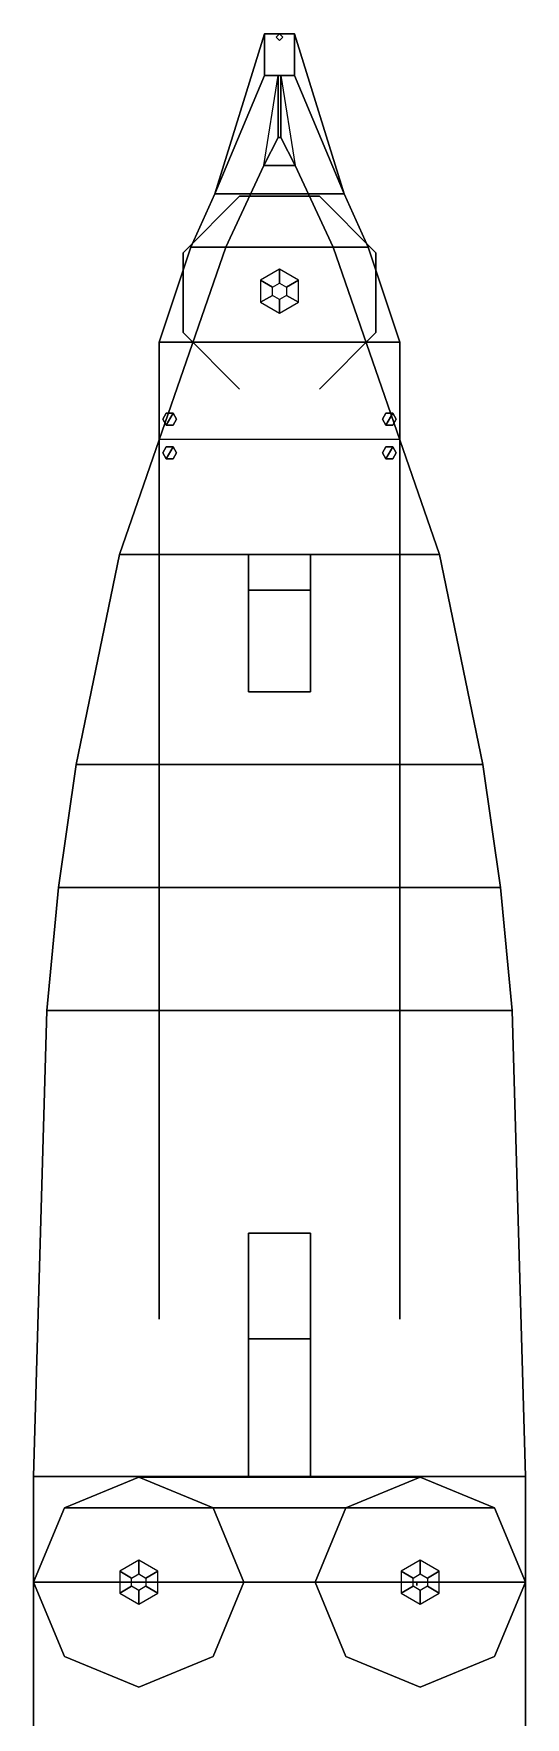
# Model space of a CAD drawing. Extents: x -3.6 to 3.6, y -24.4 to 24.4.
# Drawn here: x -3.58 to 3.58, y -0.13 to 24.38 of the extents above; entities that cross this region are included whole.
import ezdxf

# ---------------------------------------------------------------- set-up
doc = ezdxf.new("R2010")
doc.units = 0
doc.layers.get('0').update_dxf_attribs({"linetype": 'CONTINUOUS'})

msp = doc.modelspace()

# ---------------------------------------------------------------- linework, layer by layer
for points in [[(-0.22, 24.38, 4.03), (-0.94, 22.05, 4.03), (0.94, 22.05, 4.03), (0.22, 24.38, 4.03)], [(-0.22, 23.77, 1.68), (-0.94, 22.05, 1.68), (-0.94, 22.05, 4.03), (-0.22, 24.38, 4.03)], [(0.22, 23.77, 1.68), (-0.22, 23.77, 1.68), (-0.22, 24.38, 4.03), (0.22, 24.38, 4.03)], [(0, 24.38, 4.03), (-0.05, 24.33, 4.03), (-0.05, 24.33, 5.96), (0, 24.38, 5.96)], [(0, 24.38, 5.96), (-0.05, 24.33, 5.96), (0, 24.28, 5.96), (0.05, 24.33, 5.96)], [(-0.05, 24.33, 4.03), (0, 24.28, 4.03), (0, 24.28, 5.96), (-0.05, 24.33, 5.96)], [(0.05, 24.33, 4.03), (0, 24.38, 4.03), (0, 24.38, 5.96), (0.05, 24.33, 5.96)], [(0, 24.28, 4.03), (0.05, 24.33, 4.03), (0.05, 24.33, 5.96), (0, 24.28, 5.96)], [(0.22, 24.38, 4.03), (0.94, 22.05, 4.03), (0.94, 22.05, 1.68), (0.22, 23.77, 1.68)], [(0.94, 22.05, 1.68), (-0.94, 22.05, 1.68), (-0.22, 23.77, 1.68), (0.22, 23.77, 1.68)], [(-0.02, 22.87, -1.68), (-0.23, 22.46, -1.9), (-0.23, 22.46, 1.68), (-0.02, 23.77, 1.68)], [(0.02, 22.87, -1.68), (-0.02, 22.87, -1.68), (-0.02, 23.77, 1.68), (0.02, 23.77, 1.68)], [(0.02, 23.77, 1.68), (0.23, 22.46, 1.68), (0.23, 22.46, -1.9), (0.02, 22.87, -1.68)], [(0.23, 22.46, -1.9), (-0.23, 22.46, -1.9), (-0.02, 22.87, -1.68), (0.02, 22.87, -1.68)], [(0.78, 21.27, -1.9), (-0.78, 21.27, -1.9), (-0.23, 22.46, -1.9), (0.23, 22.46, -1.9)], [(-0.23, 22.46, -1.9), (-0.78, 21.27, -1.9), (-0.78, 21.27, 1.68), (-0.23, 22.46, 1.68)], [(0.23, 22.46, 1.68), (0.78, 21.27, 1.68), (0.78, 21.27, -1.9), (0.23, 22.46, -1.9)], [(-0.582, 22.014, 4.03), (-1.404, 21.192, 4.03), (-1.404, 21.192, 4.98), (-0.582, 22.014, 4.98)], [(-1.404, 21.192, 4.03), (-0.582, 22.014, 4.03), (-0.582, 22.014, 4.98), (-1.404, 21.192, 4.98)], [(1.29, 21.27, 1.68), (-1.29, 21.27, 1.68), (-0.94, 22.05, 1.68), (0.94, 22.05, 1.68)], [(-0.94, 22.05, 4.03), (-1.29, 21.27, 4.03), (1.29, 21.27, 4.03), (0.94, 22.05, 4.03)], [(-0.94, 22.05, 1.68), (-1.29, 21.27, 1.68), (-1.29, 21.27, 4.03), (-0.94, 22.05, 4.03)], [(0.582, 22.014, 4.03), (-0.582, 22.014, 4.03), (-0.582, 22.014, 4.98), (0.582, 22.014, 4.98)], [(-0.582, 22.014, 4.03), (0.582, 22.014, 4.03), (0.582, 22.014, 4.98), (-0.582, 22.014, 4.98)], [(1.404, 21.192, 4.03), (0.582, 22.014, 4.03), (0.582, 22.014, 4.98), (1.404, 21.192, 4.98)], [(0.582, 22.014, 4.03), (1.404, 21.192, 4.03), (1.404, 21.192, 4.98), (0.582, 22.014, 4.98)], [(0.94, 22.05, 4.03), (1.29, 21.27, 4.03), (1.29, 21.27, 1.68), (0.94, 22.05, 1.68)], [(2.33, 16.8, -1.9), (-2.33, 16.8, -1.9), (-0.78, 21.27, -1.9), (0.78, 21.27, -1.9)], [(-0.78, 21.27, -1.9), (-2.33, 16.8, -1.9), (-2.33, 16.8, 1.68), (-0.78, 21.27, 1.68)], [(1.75, 19.89, 1.68), (-1.75, 19.89, 1.68), (-1.29, 21.27, 1.68), (1.29, 21.27, 1.68)], [(-1.29, 21.27, 4.03), (-1.75, 19.89, 4.03), (1.75, 19.89, 4.03), (1.29, 21.27, 4.03)], [(-1.29, 21.27, 1.68), (-1.75, 19.89, 1.68), (-1.75, 19.89, 4.03), (-1.29, 21.27, 4.03)], [(-1.404, 21.192, 4.03), (-1.404, 20.028, 4.03), (-1.404, 20.028, 4.98), (-1.404, 21.192, 4.98)], [(-1.404, 20.028, 4.03), (-1.404, 21.192, 4.03), (-1.404, 21.192, 4.98), (-1.404, 20.028, 4.98)], [(0.78, 21.27, 1.68), (2.33, 16.8, 1.68), (2.33, 16.8, -1.9), (0.78, 21.27, -1.9)], [(1.29, 21.27, 4.03), (1.75, 19.89, 4.03), (1.75, 19.89, 1.68), (1.29, 21.27, 1.68)], [(1.404, 20.028, 4.03), (1.404, 21.192, 4.03), (1.404, 21.192, 4.98), (1.404, 20.028, 4.98)], [(1.404, 21.192, 4.03), (1.404, 20.028, 4.03), (1.404, 20.028, 4.98), (1.404, 21.192, 4.98)], [(-0.104, 20.69, 5.27), (0, 20.75, 5.27), (0, 20.95, 4.03), (-0.277, 20.79, 4.03)], [(0, 20.75, 5.27), (0.104, 20.69, 5.27), (0.277, 20.79, 4.03), (0, 20.95, 4.03)], [(-0.104, 20.57, 5.27), (-0.104, 20.69, 5.27), (-0.277, 20.79, 4.03), (-0.277, 20.47, 4.03)], [(0.104, 20.69, 5.27), (0.104, 20.57, 5.27), (0.277, 20.47, 4.03), (0.277, 20.79, 4.03)], [(0, 20.51, 5.27), (-0.104, 20.57, 5.27), (-0.277, 20.47, 4.03), (0, 20.31, 4.03)], [(0.104, 20.57, 5.27), (0, 20.51, 5.27), (0, 20.31, 4.03), (0.277, 20.47, 4.03)], [(-1.75, 19.89, 4.03), (-1.75, 16.8, 4.03), (1.75, 16.8, 4.03), (1.75, 19.89, 4.03)], [(-1.75, 19.89, 1.68), (-1.75, 16.8, 1.68), (-1.75, 16.8, 4.03), (-1.75, 19.89, 4.03)], [(-1.404, 20.028, 4.03), (-0.582, 19.206, 4.03), (-0.582, 19.206, 4.98), (-1.404, 20.028, 4.98)], [(-0.582, 19.206, 4.03), (-1.404, 20.028, 4.03), (-1.404, 20.028, 4.98), (-0.582, 19.206, 4.98)], [(0.582, 19.206, 4.03), (1.404, 20.028, 4.03), (1.404, 20.028, 4.98), (0.582, 19.206, 4.98)], [(1.404, 20.028, 4.03), (0.582, 19.206, 4.03), (0.582, 19.206, 4.98), (1.404, 20.028, 4.98)], [(1.75, 19.89, 4.03), (1.75, 16.8, 4.03), (1.75, 16.8, 1.68), (1.75, 19.89, 1.68)], [(-1.65, 18.857, 4.03), (-1.7, 18.77, 4.03), (-1.7, 18.77, 4.46), (-1.65, 18.857, 4.46)], [(-1.65, 18.857, 4.46), (-1.7, 18.77, 4.46), (-1.65, 18.683, 4.46), (-1.55, 18.857, 4.46)], [(-1.7, 18.77, 4.03), (-1.65, 18.683, 4.03), (-1.65, 18.683, 4.46), (-1.7, 18.77, 4.46)], [(-1.55, 18.857, 4.03), (-1.65, 18.857, 4.03), (-1.65, 18.857, 4.46), (-1.55, 18.857, 4.46)], [(-1.55, 18.857, 4.46), (-1.65, 18.683, 4.46), (-1.55, 18.683, 4.46), (-1.5, 18.77, 4.46)], [(-1.65, 18.683, 4.03), (-1.55, 18.683, 4.03), (-1.55, 18.683, 4.46), (-1.65, 18.683, 4.46)], [(-1.5, 18.77, 4.03), (-1.55, 18.857, 4.03), (-1.55, 18.857, 4.46), (-1.5, 18.77, 4.46)], [(-1.55, 18.683, 4.03), (-1.5, 18.77, 4.03), (-1.5, 18.77, 4.46), (-1.55, 18.683, 4.46)], [(1.55, 18.857, 4.46), (1.5, 18.77, 4.46), (1.55, 18.683, 4.46), (1.65, 18.857, 4.46)], [(1.55, 18.857, 4.03), (1.5, 18.77, 4.03), (1.5, 18.77, 4.46), (1.55, 18.857, 4.46)], [(1.5, 18.77, 4.03), (1.55, 18.683, 4.03), (1.55, 18.683, 4.46), (1.5, 18.77, 4.46)], [(1.65, 18.857, 4.46), (1.55, 18.683, 4.46), (1.65, 18.683, 4.46), (1.7, 18.77, 4.46)], [(1.65, 18.857, 4.03), (1.55, 18.857, 4.03), (1.55, 18.857, 4.46), (1.65, 18.857, 4.46)], [(1.55, 18.683, 4.03), (1.65, 18.683, 4.03), (1.65, 18.683, 4.46), (1.55, 18.683, 4.46)], [(1.7, 18.77, 4.03), (1.65, 18.857, 4.03), (1.65, 18.857, 4.46), (1.7, 18.77, 4.46)], [(1.65, 18.683, 4.03), (1.7, 18.77, 4.03), (1.7, 18.77, 4.46), (1.65, 18.683, 4.46)], [(-1.75, 18.473, 1.68), (-2.33, 16.8, 1.68), (2.33, 16.8, 1.68), (1.75, 18.473, 1.68)], [(-1.65, 18.367, 4.46), (-1.7, 18.28, 4.46), (-1.65, 18.193, 4.46), (-1.55, 18.367, 4.46)], [(-1.65, 18.367, 4.03), (-1.7, 18.28, 4.03), (-1.7, 18.28, 4.46), (-1.65, 18.367, 4.46)], [(-1.7, 18.28, 4.03), (-1.65, 18.193, 4.03), (-1.65, 18.193, 4.46), (-1.7, 18.28, 4.46)], [(-1.55, 18.367, 4.46), (-1.65, 18.193, 4.46), (-1.55, 18.193, 4.46), (-1.5, 18.28, 4.46)], [(-1.55, 18.367, 4.03), (-1.65, 18.367, 4.03), (-1.65, 18.367, 4.46), (-1.55, 18.367, 4.46)], [(-1.65, 18.193, 4.03), (-1.55, 18.193, 4.03), (-1.55, 18.193, 4.46), (-1.65, 18.193, 4.46)], [(-1.5, 18.28, 4.03), (-1.55, 18.367, 4.03), (-1.55, 18.367, 4.46), (-1.5, 18.28, 4.46)], [(-1.55, 18.193, 4.03), (-1.5, 18.28, 4.03), (-1.5, 18.28, 4.46), (-1.55, 18.193, 4.46)], [(1.55, 18.367, 4.03), (1.5, 18.28, 4.03), (1.5, 18.28, 4.46), (1.55, 18.367, 4.46)], [(1.55, 18.367, 4.46), (1.5, 18.28, 4.46), (1.55, 18.193, 4.46), (1.65, 18.367, 4.46)], [(1.5, 18.28, 4.03), (1.55, 18.193, 4.03), (1.55, 18.193, 4.46), (1.5, 18.28, 4.46)], [(1.65, 18.367, 4.03), (1.55, 18.367, 4.03), (1.55, 18.367, 4.46), (1.65, 18.367, 4.46)], [(1.65, 18.367, 4.46), (1.55, 18.193, 4.46), (1.65, 18.193, 4.46), (1.7, 18.28, 4.46)], [(1.55, 18.193, 4.03), (1.65, 18.193, 4.03), (1.65, 18.193, 4.46), (1.55, 18.193, 4.46)], [(1.7, 18.28, 4.03), (1.65, 18.367, 4.03), (1.65, 18.367, 4.46), (1.7, 18.28, 4.46)], [(1.65, 18.193, 4.03), (1.7, 18.28, 4.03), (1.7, 18.28, 4.46), (1.65, 18.193, 4.46)], [(2.96, 13.74, -1.9), (-2.96, 13.74, -1.9), (-2.33, 16.8, -1.9), (2.33, 16.8, -1.9)], [(-2.33, 16.8, 1.68), (-2.96, 13.74, 1.68), (2.96, 13.74, 1.68), (2.33, 16.8, 1.68)], [(-2.33, 16.8, -1.9), (-2.96, 13.74, -1.9), (-2.96, 13.74, 1.68), (-2.33, 16.8, 1.68)], [(1.75, 16.8, 4.03), (-1.75, 16.8, 4.03), (-1.75, 16.8, 1.68), (1.75, 16.8, 1.68)], [(-1.75, 16.8, 3.47), (-1.75, 7.89, 3.47), (-1.75, 7.89, 1.68), (-1.75, 16.8, 1.68)], [(-1.75, 16.8, 1.68), (-1.75, 7.89, 1.68), (-1.75, 7.89, 3.47), (-1.75, 16.8, 3.47)], [(0.45, 16.8, 4.03), (0.45, 16.28, 4.03), (-0.45, 16.28, 4.03), (-0.45, 16.8, 4.03)], [(-0.45, 16.8, 4.03), (-0.45, 16.28, 4.03), (0.45, 16.28, 4.03), (0.45, 16.8, 4.03)], [(1.75, 16.8, 1.68), (1.75, 7.89, 1.68), (1.75, 7.89, 3.47), (1.75, 16.8, 3.47)], [(1.75, 16.8, 3.47), (1.75, 7.89, 3.47), (1.75, 7.89, 1.68), (1.75, 16.8, 1.68)], [(2.33, 16.8, 1.68), (2.96, 13.74, 1.68), (2.96, 13.74, -1.9), (2.33, 16.8, -1.9)], [(-0.45, 16.28, 4.03), (-0.45, 14.8, 1.68), (0.45, 14.8, 1.68), (0.45, 16.28, 4.03)], [(0.45, 16.28, 4.03), (0.45, 14.8, 1.68), (-0.45, 14.8, 1.68), (-0.45, 16.28, 4.03)], [(3.22, 11.95, -1.9), (-3.22, 11.95, -1.9), (-2.96, 13.74, -1.9), (2.96, 13.74, -1.9)], [(-2.96, 13.74, 1.68), (-3.22, 11.95, 1.68), (3.22, 11.95, 1.68), (2.96, 13.74, 1.68)], [(-2.96, 13.74, -1.9), (-3.22, 11.95, -1.9), (-3.22, 11.95, 1.68), (-2.96, 13.74, 1.68)], [(2.96, 13.74, 1.68), (3.22, 11.95, 1.68), (3.22, 11.95, -1.9), (2.96, 13.74, -1.9)], [(3.39, 10.16, -1.9), (-3.39, 10.16, -1.9), (-3.22, 11.95, -1.9), (3.22, 11.95, -1.9)], [(-3.22, 11.95, 1.68), (-3.39, 10.16, 1.68), (3.39, 10.16, 1.68), (3.22, 11.95, 1.68)], [(-3.22, 11.95, -1.9), (-3.39, 10.16, -1.9), (-3.39, 10.16, 1.68), (-3.22, 11.95, 1.68)], [(3.22, 11.95, 1.68), (3.39, 10.16, 1.68), (3.39, 10.16, -1.9), (3.22, 11.95, -1.9)], [(3.58, 3.38, -1.9), (-3.58, 3.38, -1.9), (-3.39, 10.16, -1.9), (3.39, 10.16, -1.9)], [(-3.39, 10.16, 1.68), (-3.58, 3.38, 1.68), (3.58, 3.38, 1.68), (3.39, 10.16, 1.68)], [(-3.39, 10.16, -1.9), (-3.58, 3.38, -1.9), (-3.58, 3.38, 1.68), (-3.39, 10.16, 1.68)], [(3.39, 10.16, 1.68), (3.58, 3.38, 1.68), (3.58, 3.38, -1.9), (3.39, 10.16, -1.9)], [(-1.75, 7.89, 1.68), (-1.75, 5.67, 1.68), (-1.75, 6.93, 2.33), (-1.75, 7.89, 3.47)], [(-1.75, 7.89, 3.47), (-1.75, 6.93, 2.33), (-1.75, 5.67, 1.68), (-1.75, 7.89, 1.68)], [(1.75, 7.89, 1.68), (1.75, 5.67, 1.68), (1.75, 6.93, 2.33), (1.75, 7.89, 3.47)], [(1.75, 7.89, 3.47), (1.75, 6.93, 2.33), (1.75, 5.67, 1.68), (1.75, 7.89, 1.68)], [(0.45, 5.38, 4.07), (0.45, 6.92, 1.68), (-0.45, 6.92, 1.68), (-0.45, 5.38, 4.07)], [(-0.45, 5.38, 4.07), (-0.45, 6.92, 1.68), (0.45, 6.92, 1.68), (0.45, 5.38, 4.07)], [(0.45, 5.38, 4.07), (0.45, 3.37, 4.07), (-0.45, 3.37, 4.07), (-0.45, 5.38, 4.07)], [(-0.45, 5.38, 4.07), (-0.45, 3.37, 4.07), (0.45, 3.37, 4.07), (0.45, 5.38, 4.07)], [(3.58, -7.84, -1.9), (-3.58, -7.84, -1.9), (-3.58, 3.38, -1.9), (3.58, 3.38, -1.9)], [(-3.58, 3.38, 1.68), (-3.58, 1.84, 1.68), (3.58, 1.84, 1.68), (3.58, 3.38, 1.68)], [(-3.58, 3.38, -1.9), (-3.58, -7.84, -1.9), (-3.58, -7.84, 1.68), (-3.58, 3.38, 1.68)], [(-3.132, 2.922, 1.68), (-2.05, 3.37, 1.68), (-2.05, 3.37, 5.07), (-3.132, 2.922, 5.07)], [(-2.05, 3.37, 1.68), (-3.132, 2.922, 1.68), (-3.132, 2.922, 5.07), (-2.05, 3.37, 5.07)], [(3.132, 2.922, 4.07), (2.05, 3.37, 4.07), (-2.05, 3.37, 4.07), (-3.132, 2.922, 4.07)], [(2.05, 3.37, 4.07), (2.05, 3.37, 1.68), (-2.05, 3.37, 1.68), (-2.05, 3.37, 4.07)], [(-2.05, 3.37, 4.07), (-0.968, 2.922, 4.07), (-0.968, 2.922, 5.07), (-2.05, 3.37, 5.07)], [(-0.968, 2.922, 4.07), (-2.05, 3.37, 4.07), (-2.05, 3.37, 5.07), (-0.968, 2.922, 5.07)], [(2.05, 3.37, 4.07), (0.968, 2.922, 4.07), (0.968, 2.922, 5.07), (2.05, 3.37, 5.07)], [(0.968, 2.922, 4.07), (2.05, 3.37, 4.07), (2.05, 3.37, 5.07), (0.968, 2.922, 5.07)], [(3.132, 2.922, 1.68), (2.05, 3.37, 1.68), (2.05, 3.37, 5.07), (3.132, 2.922, 5.07)], [(2.05, 3.37, 1.68), (3.132, 2.922, 1.68), (3.132, 2.922, 5.07), (2.05, 3.37, 5.07)], [(3.58, 3.38, 1.68), (3.58, -7.84, 1.68), (3.58, -7.84, -1.9), (3.58, 3.38, -1.9)], [(-3.58, 1.84, 1.68), (-3.132, 2.922, 1.68), (-3.132, 2.922, 5.07), (-3.58, 1.84, 5.07)], [(-3.132, 2.922, 1.68), (-3.58, 1.84, 1.68), (-3.58, 1.84, 5.07), (-3.132, 2.922, 5.07)], [(3.58, 1.84, 4.07), (3.132, 2.922, 4.07), (-3.132, 2.922, 4.07), (-3.58, 1.84, 4.07)], [(-0.968, 2.922, 4.07), (-0.52, 1.84, 4.07), (-0.52, 1.84, 5.07), (-0.968, 2.922, 5.07)], [(-0.52, 1.84, 4.07), (-0.968, 2.922, 4.07), (-0.968, 2.922, 5.07), (-0.52, 1.84, 5.07)], [(0.968, 2.922, 4.07), (0.52, 1.84, 4.07), (0.52, 1.84, 5.07), (0.968, 2.922, 5.07)], [(0.52, 1.84, 4.07), (0.968, 2.922, 4.07), (0.968, 2.922, 5.07), (0.52, 1.84, 5.07)], [(3.58, 1.84, 1.68), (3.132, 2.922, 1.68), (3.132, 2.922, 5.07), (3.58, 1.84, 5.07)], [(3.132, 2.922, 1.68), (3.58, 1.84, 1.68), (3.58, 1.84, 5.07), (3.132, 2.922, 5.07)], [(-2.154, 1.9, 5.31), (-2.05, 1.96, 5.31), (-2.05, 2.16, 4.07), (-2.327, 2, 4.07)], [(-2.154, 1.78, 5.31), (-2.154, 1.9, 5.31), (-2.327, 2, 4.07), (-2.327, 1.68, 4.07)], [(-2.05, 1.96, 5.31), (-1.946, 1.9, 5.31), (-1.773, 2, 4.07), (-2.05, 2.16, 4.07)], [(-1.946, 1.9, 5.31), (-1.946, 1.78, 5.31), (-1.773, 1.68, 4.07), (-1.773, 2, 4.07)], [(1.946, 1.9, 5.31), (2.05, 1.96, 5.31), (2.05, 2.16, 4.07), (1.773, 2, 4.07)], [(1.946, 1.78, 5.31), (1.946, 1.9, 5.31), (1.773, 2, 4.07), (1.773, 1.68, 4.07)], [(2.05, 1.96, 5.31), (2.154, 1.9, 5.31), (2.327, 2, 4.07), (2.05, 2.16, 4.07)], [(2.154, 1.9, 5.31), (2.154, 1.78, 5.31), (2.327, 1.68, 4.07), (2.327, 2, 4.07)], [(-3.58, 1.84, 1.68), (-3.58, -7.84, 1.68), (-3.58, -7.84, 4.07), (-3.58, 1.84, 4.07)], [(-3.58, 1.84, 4.07), (-3.58, -7.84, 4.07), (3.58, -7.84, 4.07), (3.58, 1.84, 4.07)], [(-3.58, 1.84, 4.07), (-3.132, 0.758, 4.07), (-3.132, 0.758, 5.07), (-3.58, 1.84, 5.07)], [(-3.132, 0.758, 4.07), (-3.58, 1.84, 4.07), (-3.58, 1.84, 5.07), (-3.132, 0.758, 5.07)], [(-2.05, 1.72, 5.31), (-2.154, 1.78, 5.31), (-2.327, 1.68, 4.07), (-2.05, 1.52, 4.07)], [(-1.946, 1.78, 5.31), (-2.05, 1.72, 5.31), (-2.05, 1.52, 4.07), (-1.773, 1.68, 4.07)], [(-0.968, 0.758, 4.07), (-0.52, 1.84, 4.07), (-0.52, 1.84, 5.07), (-0.968, 0.758, 5.07)], [(-0.52, 1.84, 4.07), (-0.968, 0.758, 4.07), (-0.968, 0.758, 5.07), (-0.52, 1.84, 5.07)], [(0.52, 1.84, 4.07), (0.968, 0.758, 4.07), (0.968, 0.758, 5.07), (0.52, 1.84, 5.07)], [(0.968, 0.758, 4.07), (0.52, 1.84, 4.07), (0.52, 1.84, 5.07), (0.968, 0.758, 5.07)], [(2.05, 1.72, 5.31), (1.946, 1.78, 5.31), (1.773, 1.68, 4.07), (2.05, 1.52, 4.07)], [(2, 1.84, 4.07), (2, 1.79, 4.07), (2, 1.79, 5.07), (2, 1.84, 5.07)], [(2, 1.84, 5.07), (2, 1.79, 5.07), (2, 1.79, 4.07), (2, 1.84, 4.07)], [(2.154, 1.78, 5.31), (2.05, 1.72, 5.31), (2.05, 1.52, 4.07), (2.327, 1.68, 4.07)], [(3.132, 0.758, 4.07), (3.58, 1.84, 4.07), (3.58, 1.84, 5.07), (3.132, 0.758, 5.07)], [(3.58, 1.84, 4.07), (3.132, 0.758, 4.07), (3.132, 0.758, 5.07), (3.58, 1.84, 5.07)], [(3.58, -7.84, 4.07), (3.58, -7.84, 1.68), (3.58, 1.84, 1.68), (3.58, 1.84, 4.07)], [(-3.132, 0.758, 4.07), (-2.05, 0.31, 4.07), (-2.05, 0.31, 5.07), (-3.132, 0.758, 5.07)], [(-2.05, 0.31, 4.07), (-3.132, 0.758, 4.07), (-3.132, 0.758, 5.07), (-2.05, 0.31, 5.07)], [(-2.05, 0.31, 4.07), (-0.968, 0.758, 4.07), (-0.968, 0.758, 5.07), (-2.05, 0.31, 5.07)], [(-0.968, 0.758, 4.07), (-2.05, 0.31, 4.07), (-2.05, 0.31, 5.07), (-0.968, 0.758, 5.07)], [(0.968, 0.758, 4.07), (2.05, 0.31, 4.07), (2.05, 0.31, 5.07), (0.968, 0.758, 5.07)], [(2.05, 0.31, 4.07), (0.968, 0.758, 4.07), (0.968, 0.758, 5.07), (2.05, 0.31, 5.07)], [(2.05, 0.31, 4.07), (3.132, 0.758, 4.07), (3.132, 0.758, 5.07), (2.05, 0.31, 5.07)], [(3.132, 0.758, 4.07), (2.05, 0.31, 4.07), (2.05, 0.31, 5.07), (3.132, 0.758, 5.07)]]:
    msp.add_3dface(points)

doc.saveas('drawing.dxf')
